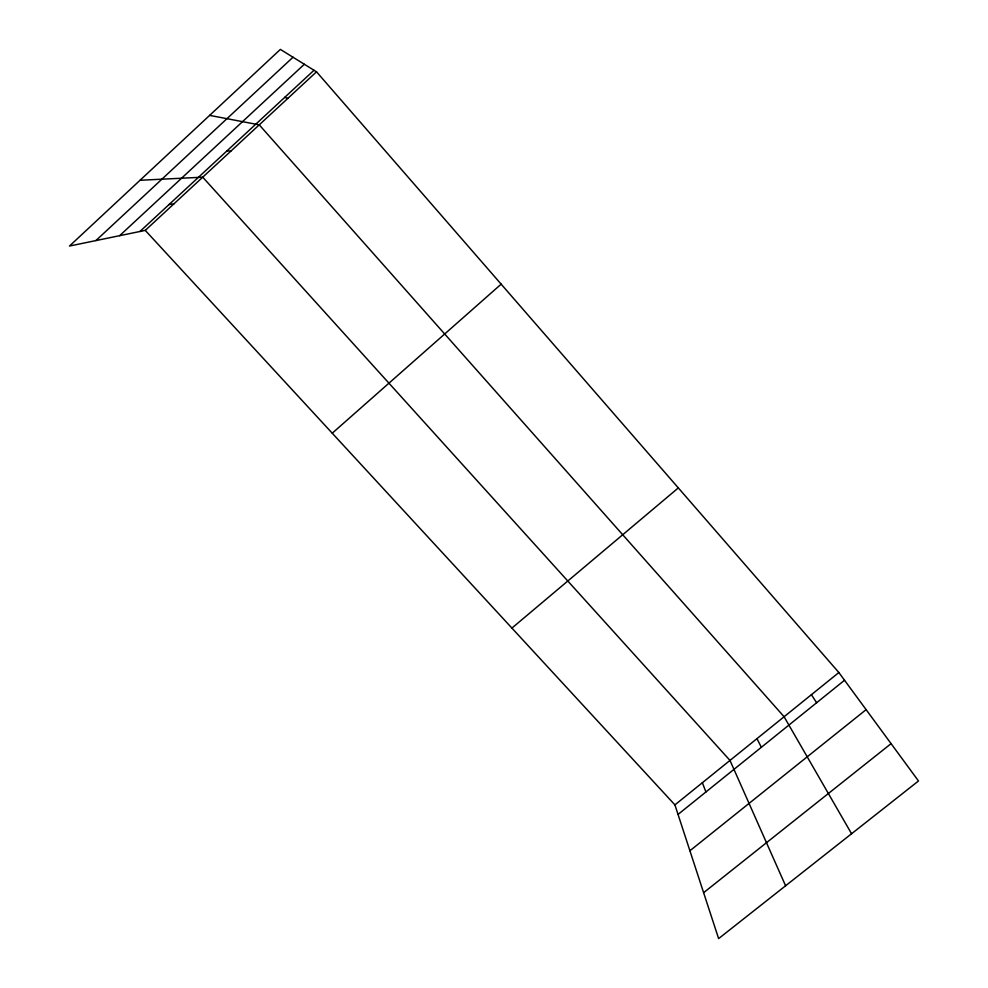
<?xml version="1.0" encoding="UTF-8"?>
<svg xmlns="http://www.w3.org/2000/svg" width="988" height="988" viewBox="0 0 988 988"><rect width="100%" height="100%" fill="white"/><g stroke="black" fill="none" stroke-linecap="round" stroke-linejoin="round"><path stroke-width="1.48" d="M95.898 240.578L293.016 57.23M119.659 235.675L304.341 64.269M139.963 231.476L313.999 70.259M145.261 230.389L316.518 71.815L838.861 672.532L918.494 780.965L718.622 938.6L674.915 804.887L145.261 230.389L69.506 246.037L280.382 49.4L316.518 71.815M332.252 433.201L501.163 284.161M511.92 628.084L678.324 487.911M674.915 804.887L838.861 672.532M678.04 814.445L844.53 680.25M689.908 850.767L866.118 709.643M703.617 892.695L891.09 743.643M169.047 204.528L173.9 203.874M140.024 180.273L202.725 177.185L729.996 760.427L785.596 885.779M226.968 150.88L230.896 151.102M209.629 115.374L259.239 124.846L784.101 716.745L851.57 833.749M284.791 97.318L287.792 98.417M811.395 694.7L816.631 702.74M756.969 738.641L761.353 747.299M702.369 782.718L705.914 791.981"/></g></svg>
